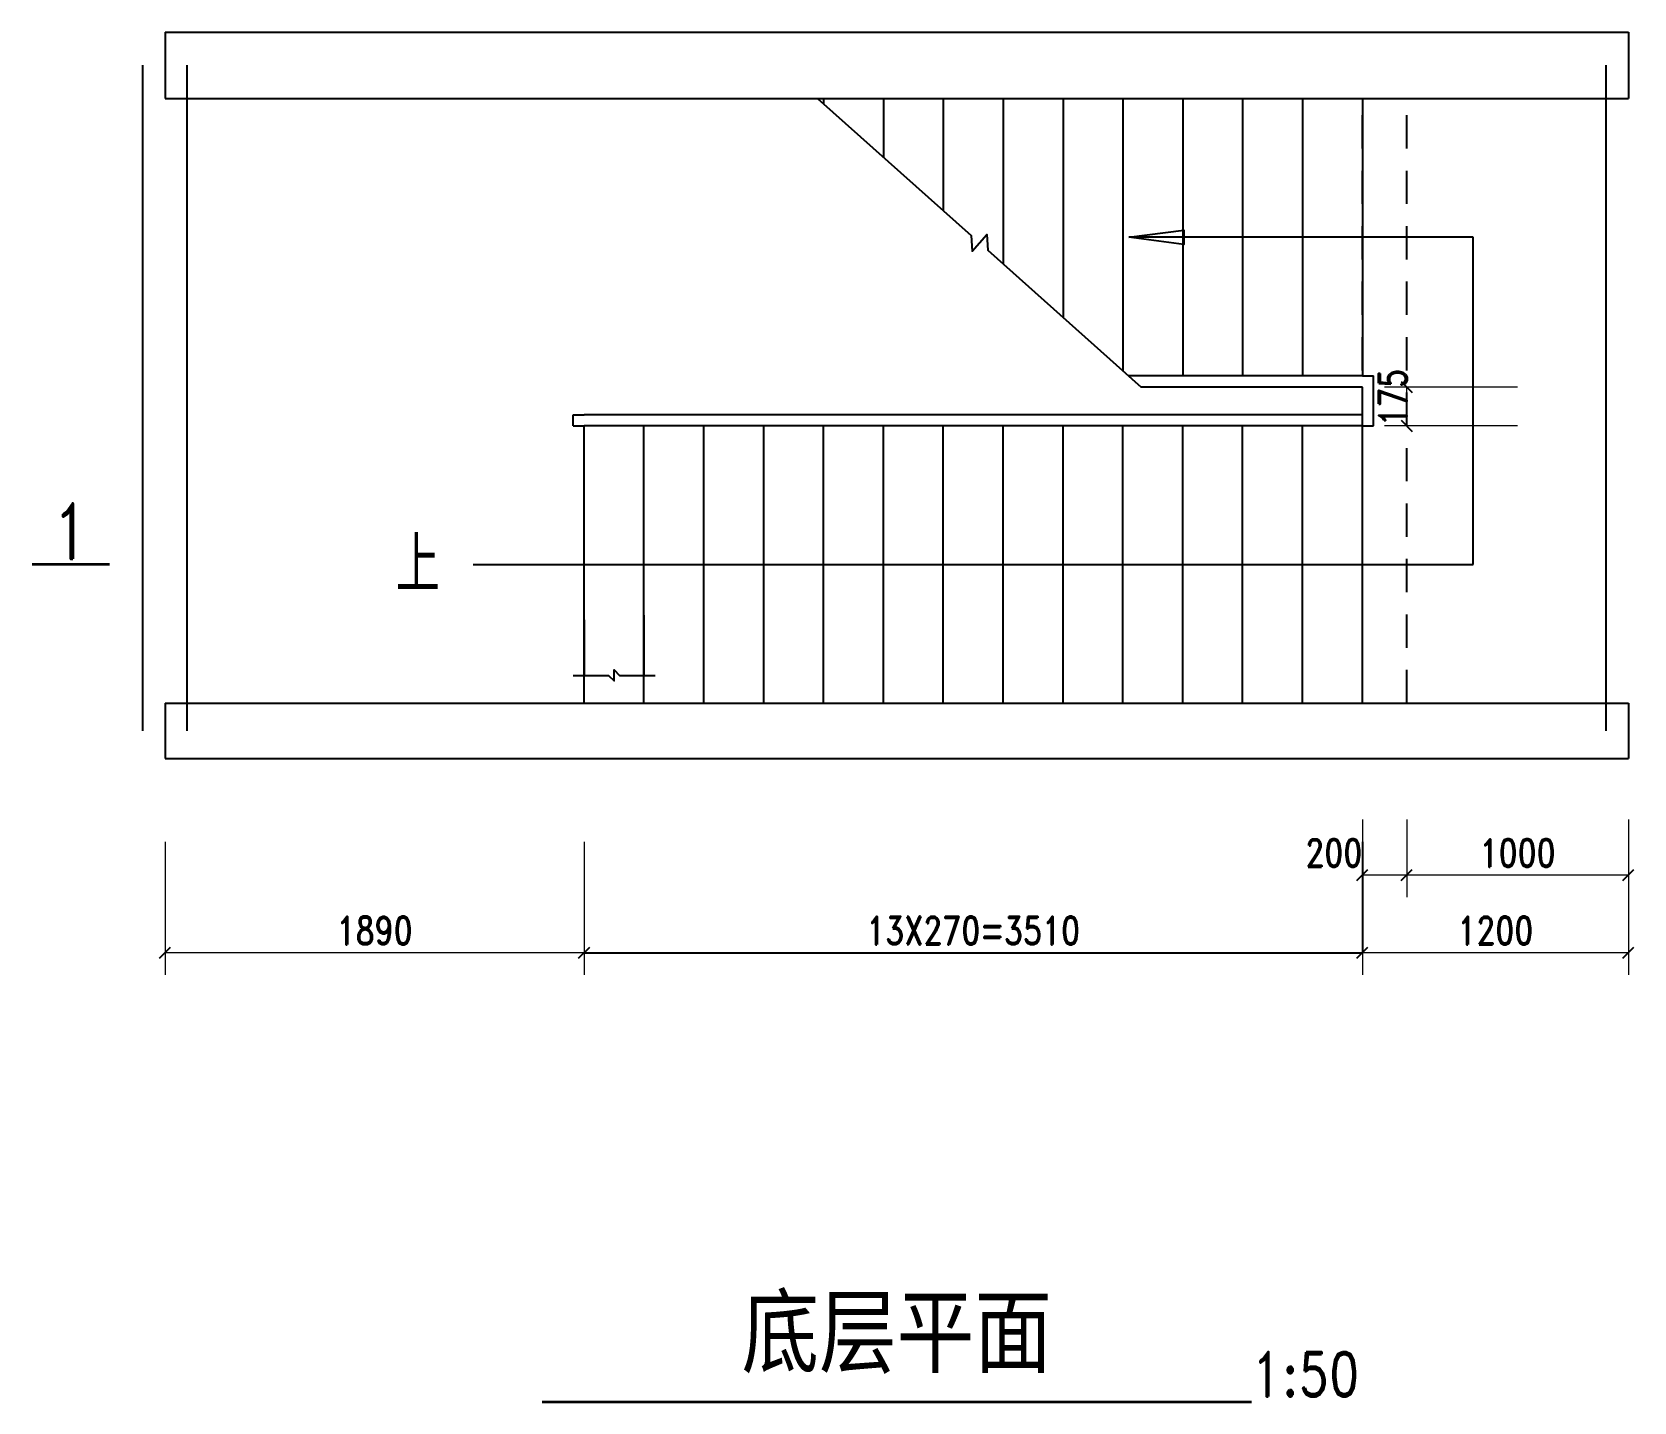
# Model space of a CAD drawing. Header units: millimetres. Extents: x -14156 to 29928, y -5971 to 19239.
# Drawn here: x 1148 to 8373, y 13064 to 19239 of the extents above; entities that cross this region are included whole.
import ezdxf
from ezdxf.enums import TextEntityAlignment as Align

# ---------------------------------------------------------------- set-up
doc = ezdxf.new("R2010")
doc.units = ezdxf.units.MM
doc.linetypes.add('线型3', pattern=[500, 150, -100, 150, -100])
for name, color, linetype, lineweight in [('中文说明', 9, 'Continuous', 60), ('剖面号', 7, 'Continuous', 35), ('墙', 3, 'Continuous', 25), ('尺寸线', 9, 'Continuous', 9), ('梁', 4, 'Continuous', 25), ('楼梯', 6, '线型3', 25), ('楼梯板', 4, 'Continuous', 25)]:
    doc.layers.add(name, color=color, linetype=linetype, lineweight=lineweight)
doc.styles.add('hztxt', font='romand_pkpm', dxfattribs={"bigfont": 'hztxt'})

msp = doc.modelspace()

# ---------------------------------------------------------------- linework, layer by layer
at = {"layer": '中文说明', "color": 7, "lineweight": 35}
msp.add_line((3447.7, 13063.7), (6647.7, 13063.7), dxfattribs=at)
at = {"layer": '中文说明', "lineweight": 25}
msp.add_lwpolyline([(3587.7, 16338.7), (3747.7, 16338.7), (3772.7, 16313.7), (3772.7, 16363.7), (3797.7, 16338.7), (3957.7, 16338.7)], dxfattribs=at)
at = {"layer": '剖面号'}
msp.add_line((1497.7, 16838.7), (1147.7, 16838.7), dxfattribs=at)
at = {"layer": '墙'}
for p, q in [((1747.7, 19238.7), (1747.7, 18938.7)), ((8347.7, 19238.7), (8347.7, 18938.7)), ((1747.7, 16213.7), (1747.7, 15963.7)), ((8347.7, 16213.7), (8347.7, 15963.7))]:
    msp.add_line(p, q, dxfattribs=at)
for points in [[(1747.7, 19238.7), (8347.7, 19238.7)], [(1747.7, 18938.7), (8347.7, 18938.7)], [(1747.7, 16213.7), (8347.7, 16213.7)], [(1747.7, 15963.7), (8347.7, 15963.7)]]:
    msp.add_lwpolyline(points, dxfattribs=at)
at = {"layer": '尺寸线'}
for p, q in [((7847.7, 17638.7), (7247.7, 17638.7)), ((7347.7, 17463.7), (7347.7, 17638.7)), ((7847.7, 17463.7), (7247.7, 17463.7)), ((7147.7, 15688.7), (7147.7, 15338.7)), ((7347.7, 15688.7), (7347.7, 15338.7)), ((7347.7, 15688.7), (7347.7, 15338.7)), ((8347.7, 15688.7), (8347.7, 15338.7)), ((1747.7, 15588.7), (1747.7, 14988.7)), ((3637.7, 15588.7), (3637.7, 14988.7)), ((7147.7, 15588.7), (7147.7, 14988.7)), ((8347.7, 15588.7), (8347.7, 14988.7)), ((7347.7, 15438.7), (7147.7, 15438.7)), ((8347.7, 15438.7), (7347.7, 15438.7)), ((3637.7, 15088.7), (1747.7, 15088.7)), ((8347.7, 15088.7), (7147.7, 15088.7))]:
    msp.add_line(p, q, dxfattribs=at)
at = {"layer": '尺寸线', "lineweight": 25}
for p, q in [((7322.7, 17663.7), (7372.7, 17613.7)), ((7322.7, 17488.7), (7372.7, 17438.7)), ((7147.7, 15588.7), (7147.7, 15088.7)), ((7122.7, 15413.7), (7172.7, 15463.7)), ((7322.7, 15413.7), (7372.7, 15463.7)), ((7322.7, 15413.7), (7372.7, 15463.7)), ((8322.7, 15413.7), (8372.7, 15463.7)), ((1722.7, 15063.7), (1772.7, 15113.7)), ((3612.7, 15063.7), (3662.7, 15113.7)), ((7122.7, 15063.7), (7172.7, 15113.7)), ((8322.7, 15063.7), (8372.7, 15113.7)), ((3637.7, 15088.7), (7147.7, 15088.7))]:
    msp.add_line(p, q, dxfattribs=at)
at = {"layer": '梁'}
for p, q in [((1647.7, 16088.7), (1647.7, 19088.7)), ((1847.7, 16088.7), (1847.7, 19088.7)), ((8247.7, 16088.7), (8247.7, 19088.7))]:
    msp.add_line(p, q, dxfattribs=at)
at = {"layer": '楼梯'}
for p, q in [((7147.7, 16213.7), (7147.7, 18938.7)), ((7347.7, 16213.7), (7347.7, 18938.7))]:
    msp.add_line(p, q, dxfattribs=at)
at = {"layer": '楼梯板'}
for p, q in [((4717.7, 18938.7), (4717.7, 18914.6)), ((4987.7, 18938.7), (4987.7, 18674.2)), ((5257.7, 18938.7), (5257.7, 18433.9)), ((5527.7, 18938.7), (5527.7, 18193.5)), ((5797.7, 18938.7), (5797.7, 17953.1)), ((6067.7, 18938.7), (6067.7, 17712.7)), ((6337.7, 18938.7), (6337.7, 17688.7)), ((6607.7, 18938.7), (6607.7, 17688.7)), ((6877.7, 18938.7), (6877.7, 17688.7)), ((7147.7, 18938.7), (7147.7, 17688.7)), ((7147.7, 17688.7), (6094.7, 17688.7)), ((7147.7, 17638.7), (6150.8, 17638.7)), ((7147.7, 17688.7), (7197.7, 17688.7)), ((7147.7, 17513.7), (7147.7, 17638.7)), ((7147.7, 17638.7), (7147.7, 17638.7)), ((7197.7, 17463.7), (7197.7, 17688.7)), ((3587.7, 17513.7), (3637.7, 17513.7)), ((3587.7, 17463.7), (3587.7, 17513.7)), ((7147.7, 17513.7), (3637.7, 17513.7)), ((7147.7, 17513.7), (7147.7, 17513.7)), ((3587.7, 17463.7), (3637.7, 17463.7)), ((3637.7, 16213.7), (3637.7, 17463.7)), ((7147.7, 17463.7), (3637.7, 17463.7)), ((3907.7, 16213.7), (3907.7, 17463.7)), ((4177.7, 16213.7), (4177.7, 17463.7)), ((4447.7, 16213.7), (4447.7, 17463.7)), ((4717.7, 16213.7), (4717.7, 17463.7)), ((4987.7, 16213.7), (4987.7, 17463.7)), ((5257.7, 16213.7), (5257.7, 17463.7)), ((5527.7, 16213.7), (5527.7, 17463.7)), ((5797.7, 16213.7), (5797.7, 17463.7)), ((6067.7, 16213.7), (6067.7, 17463.7)), ((6337.7, 16213.7), (6337.7, 17463.7)), ((6607.7, 16213.7), (6607.7, 17463.7)), ((6877.7, 16213.7), (6877.7, 17463.7)), ((7147.7, 16213.7), (7147.7, 17463.7)), ((7147.7, 17463.7), (7197.7, 17463.7)), ((3637.7, 16588.7), (3637.7, 16338.7)), ((3907.7, 16609.7), (3907.7, 16338.7))]:
    msp.add_line(p, q, dxfattribs=at)
at = {"layer": '楼梯板', "color": 9}
for p, q in [((7647.7, 18313.7), (6094.7, 18313.7)), ((7647.7, 16838.7), (7647.7, 18313.7)), ((3137.7, 16838.7), (7647.7, 16838.7))]:
    msp.add_line(p, q, dxfattribs=at)
msp.add_lwpolyline([(4690.7, 18938.7), (5383.4, 18321.9), (5387.5, 18251.3), (5454, 18326), (5458.1, 18255.4), (6150.8, 17638.7)], dxfattribs=at)
msp.add_lwpolyline([(6094.7, 18313.7), (6342.5, 18346.3), (6342.5, 18281)], close=True, dxfattribs=at)

# ---------------------------------------------------------------- texts
at = {"layer": '中文说明', "color": 7, "style": 'hztxt', "width": 0.8}
msp.add_text('上', height=250, dxfattribs=at).set_placement((2887.7, 16838.7), align=Align.MIDDLE_CENTER)
at = {"layer": '中文说明', "color": 7, "style": 'hztxt'}
msp.add_text('底层平面', height=350, dxfattribs=at).set_placement((5047.7, 13088.7), align=Align.BOTTOM_CENTER)
at = {"layer": '中文说明', "color": 7, "style": 'hztxt', "width": 0.8}
msp.add_text('1:50 ', height=200, dxfattribs=at).set_placement((6647.7, 13088.7))
at = {"layer": '剖面号', "style": 'hztxt', "width": 0.8}
msp.add_text('1', height=250, dxfattribs=at).set_placement((1322.7, 16988.7), align=Align.MIDDLE_CENTER)
at = {"layer": '尺寸线', "style": 'hztxt', "width": 0.8}
msp.add_text('175', height=125, rotation=90, dxfattribs=at).set_placement((7347.6, 17463.7))
msp.add_text('200', height=125, dxfattribs=at).set_placement((7147.7, 15438.7), align=Align.BOTTOM_RIGHT)
for s, p in [('1000', (7847.7, 15538.7)), ('1890', (2692.7, 15188.7)), ('1200', (7747.7, 15188.7))]:
    msp.add_text(s, height=125, dxfattribs=at).set_placement(p, align=Align.MIDDLE_CENTER)
msp.add_text('13X270=3510', height=125, dxfattribs=at).set_placement((5392.7, 15088.7), align=Align.BOTTOM_CENTER)

doc.saveas('drawing.dxf')
